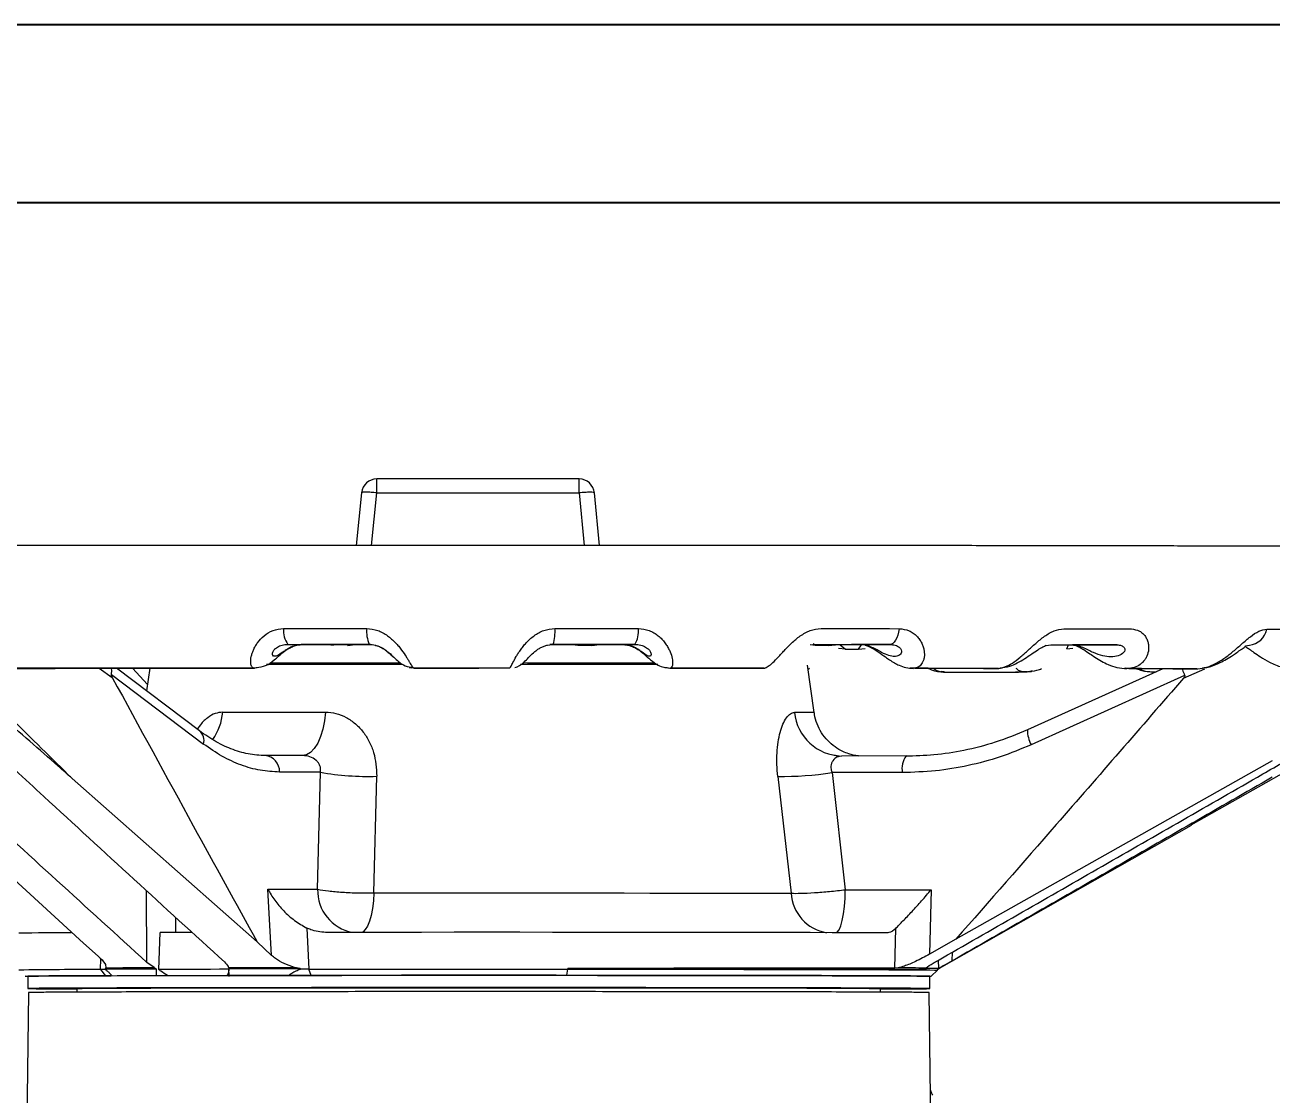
# Model space of a CAD drawing. Header units: millimetres. Extents: x 2180 to 4616, y 795 to 2518.
# Drawn here: x 3679.2 to 3882.4, y 2343.6 to 2518 of the extents above; entities that cross this region are included whole.
import ezdxf

# ---------------------------------------------------------------- set-up
doc = ezdxf.new("R2010")
doc.units = ezdxf.units.MM
doc.layers.add('AM_BOR', color=7, linetype='Continuous', lineweight=50)
doc.layers.add('粗实线', color=7, linetype='Continuous', lineweight=40)

# ---------------------------------------------------------------- blocks, each defined once
blk = doc.blocks.new('rA3')
at = {"layer": '粗实线'}
for p, q in [((753.384, 421.26), (333.384, 421.26)), ((748.384, 416.26), (358.384, 416.26))]:
    blk.add_line(p, q, dxfattribs=at)

msp = doc.modelspace()

# ---------------------------------------------------------------- linework, layer by layer
at = {"color": 7, "linetype": 'Continuous', "lineweight": 25}
for p, q in [((3736.526, 2441.728), (3736.526, 2443.984)), ((3769.501, 2443.983), (3736.526, 2443.984)), ((3769.501, 2441.728), (3769.501, 2443.983)), ((3734.039, 2441.742), (3733.147, 2433.165)), ((3735.635, 2433.166), (3736.526, 2441.728)), ((3736.526, 2441.728), (3769.501, 2441.728)), ((3769.501, 2441.728), (3770.323, 2433.166)), ((3772.811, 2433.165), (3771.989, 2441.722)), ((3722.031, 2417.038), (3735.277, 2417.042)), ((3722.031, 2417.038), (3724.41, 2417.015)), ((3729.475, 2416.861), (3728.236, 2417.012)), ((3731.748, 2416.861), (3732.988, 2417.013)), ((3764.328, 2416.926), (3765.104, 2417.022)), ((3765.28, 2417.043), (3764.741, 2417.019)), ((3765.104, 2417.022), (3765.28, 2417.043)), ((3765.28, 2417.043), (3778.587, 2417.04)), ((3769.29, 2416.863), (3768.045, 2417.014)), ((3771.574, 2416.862), (3772.818, 2417.013)), ((3778.587, 2417.04), (3776.59, 2417.016)), ((3808.005, 2416.843), (3807.657, 2417.141)), ((3807.703, 2417.024), (3820.164, 2417.014)), ((3820.164, 2417.014), (3815.377, 2416.992)), ((3771.574, 2416.862), (3769.29, 2416.863)), ((3808.005, 2416.843), (3807.148, 2416.954)), ((3810.145, 2416.841), (3808.005, 2416.843)), ((3810.145, 2416.841), (3811.306, 2416.991)), ((3812.911, 2416.244), (3811.784, 2416.388)), ((3812.031, 2416.991), (3812.911, 2416.244)), ((3812.911, 2416.244), (3815.028, 2416.246)), ((3815.028, 2416.246), (3815.501, 2416.976)), ((3815.028, 2416.246), (3816.15, 2416.392)), ((3845.62, 2416.872), (3846.408, 2416.983)), ((3846.408, 2416.983), (3857.174, 2416.965)), ((3849.013, 2416.29), (3849.252, 2416.947)), ((3849.013, 2416.29), (3849.969, 2416.437)), ((3857.174, 2416.965), (3849.925, 2416.947)), ((3878.126, 2416.814), (3878.758, 2416.921)), ((3691.264, 2413.142), (3693.401, 2411.658)), ((3707.618, 2402.943), (3694.103, 2413.144)), ((3699.131, 2410.521), (3696.712, 2413.146)), ((3699.5, 2413.148), (3698.982, 2409.461)), ((3716.36, 2413.192), (3717.04, 2413.246)), ((3716.396, 2413.178), (3717.04, 2413.246)), ((3716.469, 2413.2), (3716.396, 2413.179)), ((3741.799, 2413.253), (3742.169, 2413.223)), ((3742.517, 2413.183), (3741.799, 2413.253)), ((3742.11, 2413.311), (3742.254, 2413.268)), ((3783.704, 2413.247), (3784.443, 2413.183)), ((3783.962, 2413.225), (3784.352, 2413.161)), ((3784.408, 2413.171), (3784.362, 2413.19)), ((3799.599, 2413.161), (3799.806, 2413.182)), ((3807.812, 2405.916), (3806.722, 2413.673)), ((3806.815, 2413.011), (3807.028, 2413.148)), ((3823.491, 2413.219), (3824.213, 2413.149)), ((3824.118, 2413.138), (3823.491, 2413.219)), ((3824.119, 2413.138), (3823.95, 2413.174)), ((3824.454, 2413.138), (3824.119, 2413.138)), ((3837.792, 2413.121), (3837.943, 2413.137)), ((3864.658, 2413.071), (3842.566, 2403.1)), ((3858.463, 2413.169), (3859.109, 2413.095)), ((3867.998, 2411.51), (3871.472, 2413.056)), ((3693.263, 2412.128), (3708.274, 2400.798)), ((3829.126, 2412.531), (3828.533, 2412.606)), ((3828.533, 2412.606), (3828.887, 2412.606)), ((3828.923, 2412.569), (3828.533, 2412.606)), ((3840.648, 2412.544), (3842.536, 2412.547)), ((3842.311, 2412.54), (3842.645, 2412.601)), ((3842.536, 2412.547), (3843.236, 2412.624)), ((3843.236, 2412.624), (3842.662, 2412.557)), ((3843.364, 2412.734), (3842.942, 2412.628)), ((3868.2, 2411.98), (3843.176, 2400.684)), ((3863.144, 2412.58), (3863.571, 2412.581)), ((3724.417, 2398.925), (3718.303, 2398.944)), ((3725.021, 2398.906), (3725.015, 2398.873)), ((3725.043, 2399.041), (3725.027, 2398.943)), ((3811.898, 2398.8), (3810.961, 2398.971)), ((3812.287, 2398.851), (3811.906, 2398.752)), ((3822.794, 2398.856), (3812.282, 2398.851)), ((3882.446, 2398.087), (3830.92, 2369.013)), ((3869.267, 2387.634), (3887.567, 2398.009)), ((3717.038, 2368.563), (3686.856, 2395.183)), ((3727.315, 2396.211), (3720.67, 2396.232)), ((3726.878, 2377.137), (3727.315, 2396.211)), ((3736.044, 2376.541), (3736.523, 2395.555)), ((3801.879, 2395.5), (3804.036, 2376.483)), ((3822.176, 2396.146), (3810.747, 2396.14)), ((3810.747, 2396.14), (3812.888, 2377.064)), ((3660.105, 2394.608), (3688.684, 2368.35)), ((3828.258, 2364.263), (3869.289, 2387.596)), ((3699.028, 2365.232), (3698.997, 2376.893)), ((3718.745, 2377.163), (3726.878, 2377.137)), ((3719.366, 2366.375), (3718.745, 2377.163)), ((3812.888, 2377.064), (3826.878, 2377.071)), ((3826.878, 2377.071), (3826.602, 2366.559)), ((3703.773, 2370.082), (3703.764, 2372.533)), ((3725.104, 2370.824), (3725.467, 2364.113)), ((3820.942, 2364.266), (3821.103, 2370.743)), ((3688.684, 2368.35), (3691.127, 2366.24)), ((3700.964, 2364.08), (3701.202, 2370.08)), ((3719.366, 2366.375), (3717.038, 2368.563)), ((3830.92, 2369.013), (3826.602, 2366.559)), ((3830.294, 2365.471), (3830.34, 2366.9)), ((3691.466, 2364.056), (3691.523, 2365.798)), ((3692.245, 2364.163), (3692.243, 2364.083)), ((3692.357, 2364.361), (3692.245, 2364.163)), ((3700.204, 2364.38), (3699.028, 2365.232)), ((3700.204, 2364.38), (3700.567, 2364.183)), ((3700.567, 2364.183), (3700.53, 2363.08)), ((3712.348, 2364.401), (3712.404, 2364.203)), ((3712.448, 2363.1), (3712.404, 2364.203)), ((3724.05, 2364.216), (3723.119, 2364.413)), ((3724.055, 2364.13), (3724.05, 2364.216)), ((3767.666, 2364.121), (3767.666, 2364.225)), ((3821.5, 2364.331), (3820.942, 2364.266)), ((3825.981, 2364.303), (3825.894, 2364.244)), ((3827.899, 2364.067), (3828.258, 2364.263)), ((3828.047, 2365.586), (3828.051, 2364.213)), ((3828.163, 2364.272), (3828.051, 2364.213)), ((3679.648, 2362.965), (3679.648, 2360.965)), ((3691.466, 2364.056), (3692.288, 2363.054)), ((3692.288, 2363.054), (3693.143, 2363.058)), ((3693.306, 2363.062), (3693.344, 2363.063)), ((3712.464, 2362.948), (3712.458, 2363.087)), ((3725.467, 2364.113), (3724.055, 2364.13)), ((3725.837, 2363.111), (3725.467, 2364.113)), ((3767.47, 2363.119), (3767.666, 2364.121)), ((3826.648, 2360.964), (3826.648, 2362.964)), ((3826.898, 2362.963), (3827.898, 2363.963)), ((3827.899, 2363.964), (3827.899, 2364.067)), ((3679.748, 2360.306), (3679.226, 2320.47)), ((3687.648, 2360.977), (3687.648, 2360.376)), ((3818.648, 2360.375), (3818.648, 2360.976)), ((3826.919, 2331.94), (3826.548, 2360.305))]:
    msp.add_line(p, q, dxfattribs=at)
at = {"color": 7, "linetype": 'Continuous', "lineweight": 25, "flags": 128}
for points in [[(3721.33, 2419.622), (3723.013, 2419.623), (3724.7, 2419.624), (3726.389, 2419.624), (3728.082, 2419.625), (3729.776, 2419.625), (3731.473, 2419.626), (3733.173, 2419.626), (3734.874, 2419.627)], [(3765.554, 2419.628), (3767.261, 2419.627), (3768.966, 2419.627), (3770.67, 2419.627), (3772.372, 2419.626), (3774.073, 2419.626), (3775.771, 2419.625), (3777.467, 2419.625), (3779.16, 2419.624)], [(3808.932, 2419.608), (3810.546, 2419.607), (3812.154, 2419.606), (3813.757, 2419.604), (3815.353, 2419.603), (3816.943, 2419.602), (3818.526, 2419.6), (3820.103, 2419.599), (3821.673, 2419.597)], [(3821.673, 2419.597), (3821.57, 2419.051), (3821.434, 2418.55), (3821.27, 2418.104), (3821.08, 2417.725), (3820.87, 2417.42), (3820.644, 2417.197), (3820.406, 2417.06), (3820.164, 2417.014)], [(3848.509, 2419.565), (3849.92, 2419.563), (3851.322, 2419.561), (3852.713, 2419.559), (3854.095, 2419.557), (3855.466, 2419.555), (3856.827, 2419.553), (3858.177, 2419.55), (3859.517, 2419.548)], [(3881.587, 2419.502), (3882.7, 2419.5), (3883.799, 2419.497), (3884.885, 2419.494), (3885.958, 2419.491), (3887.017, 2419.488), (3888.062, 2419.485), (3889.094, 2419.482), (3890.112, 2419.479)], [(3732.988, 2417.013), (3732.393, 2417.013), (3731.798, 2417.013), (3731.204, 2417.013), (3730.61, 2417.012), (3730.016, 2417.012), (3729.422, 2417.012), (3728.829, 2417.012), (3728.236, 2417.012)], [(3772.818, 2417.013), (3772.222, 2417.013), (3771.626, 2417.013), (3771.03, 2417.013), (3770.433, 2417.014), (3769.837, 2417.014), (3769.24, 2417.014), (3768.642, 2417.014), (3768.045, 2417.014)], [(3740.699, 2413.785), (3739.88, 2413.785), (3735.693, 2413.782), (3731.623, 2413.779), (3727.696, 2413.774), (3723.938, 2413.77), (3720.375, 2413.764), (3718.546, 2413.761)], [(3782.308, 2413.769), (3781.866, 2413.77), (3778.084, 2413.775), (3774.136, 2413.779), (3770.048, 2413.782), (3765.848, 2413.785), (3761.564, 2413.787), (3759.965, 2413.787)], [(3711.413, 2405.992), (3713.2, 2405.996), (3715.084, 2406), (3717.06, 2406.004), (3719.123, 2406.008), (3721.268, 2406.011), (3723.491, 2406.014), (3725.785, 2406.017), (3728.146, 2406.02)], [(3728.146, 2406.02), (3727.993, 2404.584), (3727.725, 2403.23), (3727.351, 2402.003), (3726.883, 2400.941), (3726.336, 2400.078), (3725.728, 2399.443), (3725.077, 2399.054), (3724.405, 2398.925)], [(3842.674, 2403.144), (3842.58, 2403.118), (3842.566, 2403.1)], [(3736.044, 2376.541), (3735.956, 2375.236), (3735.801, 2374.008), (3735.585, 2372.893), (3735.315, 2371.929), (3734.999, 2371.146), (3734.648, 2370.569), (3734.272, 2370.217), (3734.046, 2370.119)], [(3736.044, 2376.541), (3740.531, 2376.543), (3745.096, 2376.545), (3749.711, 2376.546), (3754.348, 2376.546), (3758.977, 2376.545), (3763.569, 2376.544), (3768.097, 2376.542), (3772.533, 2376.539), (3776.847, 2376.535), (3781.014, 2376.531), (3785.008, 2376.526), (3788.804, 2376.52), (3792.378, 2376.514), (3795.708, 2376.507), (3798.774, 2376.499), (3801.556, 2376.491), (3804.036, 2376.483)], [(3811.432, 2370.065), (3811.585, 2370.164), (3811.876, 2370.557), (3812.146, 2371.197), (3812.385, 2372.062), (3812.586, 2373.121), (3812.739, 2374.338), (3812.842, 2375.668), (3812.888, 2377.064)], [(3706.346, 2370.09), (3705.11, 2370.088), (3703.78, 2370.085), (3702.477, 2370.083), (3701.202, 2370.08)], [(3819.648, 2370.038), (3817.002, 2370.048), (3814.029, 2370.057), (3810.746, 2370.067), (3807.168, 2370.075), (3803.315, 2370.083), (3799.205, 2370.09), (3794.86, 2370.097), (3790.302, 2370.103), (3785.555, 2370.109), (3780.641, 2370.113), (3775.588, 2370.117), (3770.42, 2370.12), (3765.163, 2370.122), (3759.846, 2370.124), (3754.494, 2370.124), (3749.135, 2370.124), (3743.797, 2370.123), (3738.506, 2370.121), (3733.29, 2370.119), (3728.176, 2370.115)], [(3692.245, 2364.163), (3693.196, 2364.166), (3694.173, 2364.168), (3695.177, 2364.171), (3696.205, 2364.173), (3697.259, 2364.176), (3698.338, 2364.178), (3699.44, 2364.181), (3700.567, 2364.183)], [(3692.357, 2364.361), (3693.259, 2364.364), (3694.185, 2364.366), (3695.134, 2364.369), (3696.105, 2364.371), (3697.098, 2364.374), (3698.112, 2364.376), (3699.148, 2364.378), (3700.204, 2364.38)], [(3712.348, 2364.401), (3713.642, 2364.402), (3714.953, 2364.404), (3716.278, 2364.406), (3717.619, 2364.407), (3718.974, 2364.409), (3720.343, 2364.41), (3721.725, 2364.412), (3723.119, 2364.413)], [(3712.404, 2364.203), (3713.799, 2364.205), (3715.213, 2364.207), (3716.645, 2364.208), (3718.094, 2364.21), (3719.56, 2364.212), (3721.042, 2364.213), (3722.539, 2364.215), (3724.05, 2364.216)], [(3767.666, 2364.225), (3772.772, 2364.222), (3777.779, 2364.219), (3782.665, 2364.215), (3787.405, 2364.21), (3791.975, 2364.204), (3796.355, 2364.198), (3800.521, 2364.191), (3804.454, 2364.184), (3808.136, 2364.176), (3811.546, 2364.167), (3814.67, 2364.158), (3817.492, 2364.149), (3819.998, 2364.139), (3822.175, 2364.129), (3824.014, 2364.118), (3825.505, 2364.107), (3826.138, 2364.102)], [(3679.648, 2362.946), (3679.615, 2362.947), (3679.209, 2362.958), (3679.184, 2362.969), (3679.539, 2362.981), (3680.274, 2362.992), (3681.383, 2363.003), (3682.861, 2363.014), (3684.701, 2363.025), (3686.894, 2363.035), (3689.427, 2363.045), (3692.288, 2363.054)], [(3693.344, 2363.063), (3694.178, 2363.065), (3695.031, 2363.067), (3695.903, 2363.069), (3696.793, 2363.071), (3697.701, 2363.074), (3698.626, 2363.076), (3699.569, 2363.078), (3700.53, 2363.08)], [(3712.412, 2364.099), (3710.887, 2364.097), (3709.387, 2364.095), (3707.913, 2364.092), (3706.466, 2364.09), (3705.047, 2364.087), (3703.656, 2364.085), (3702.295, 2364.082), (3700.964, 2364.08)], [(3702.416, 2363.08), (3703.552, 2363.082), (3704.71, 2363.084), (3705.889, 2363.086), (3707.088, 2363.088), (3708.308, 2363.09), (3709.547, 2363.092), (3710.805, 2363.094), (3712.081, 2363.096)], [(3826.648, 2362.964), (3826.637, 2362.966), (3826.375, 2362.977), (3825.763, 2362.988), (3824.805, 2362.999), (3823.506, 2363.009), (3821.872, 2363.02), (3819.91, 2363.03), (3817.63, 2363.039), (3815.043, 2363.049), (3812.16, 2363.058), (3808.997, 2363.066), (3805.567, 2363.074), (3801.888, 2363.082), (3797.976, 2363.088), (3793.851, 2363.095), (3789.531, 2363.101), (3785.039, 2363.106), (3780.394, 2363.11), (3775.619, 2363.114), (3770.738, 2363.117), (3765.772, 2363.119), (3760.747, 2363.12), (3755.685, 2363.121), (3750.611, 2363.121), (3745.549, 2363.12), (3740.524, 2363.119), (3735.558, 2363.117), (3730.677, 2363.114), (3725.902, 2363.11), (3721.258, 2363.106), (3716.765, 2363.101), (3712.446, 2363.095), (3712.194, 2363.095)], [(3712.448, 2363.1), (3713.614, 2363.101), (3714.793, 2363.103), (3715.985, 2363.104), (3717.19, 2363.106), (3718.406, 2363.107), (3719.634, 2363.108), (3720.873, 2363.11), (3722.122, 2363.111)], [(3725.467, 2364.113), (3730.525, 2364.117), (3735.699, 2364.12), (3740.962, 2364.122), (3746.287, 2364.124), (3751.648, 2364.124), (3757.016, 2364.124), (3762.365, 2364.123), (3767.666, 2364.121)], [(3725.837, 2363.111), (3730.827, 2363.115), (3735.931, 2363.118), (3741.123, 2363.12), (3746.378, 2363.122), (3751.667, 2363.122), (3756.963, 2363.122), (3762.24, 2363.121), (3767.47, 2363.119)], [(3767.47, 2363.119), (3772.508, 2363.117), (3777.448, 2363.113), (3782.269, 2363.109), (3786.945, 2363.104), (3791.455, 2363.099), (3795.776, 2363.093), (3799.887, 2363.086), (3803.767, 2363.079), (3807.399, 2363.071), (3810.765, 2363.062), (3813.847, 2363.054), (3816.631, 2363.044), (3819.103, 2363.034), (3821.252, 2363.024), (3823.066, 2363.014), (3824.537, 2363.003), (3825.658, 2362.993), (3826.423, 2362.982), (3826.829, 2362.971), (3826.873, 2362.959), (3826.648, 2362.951)], [(3767.666, 2364.121), (3772.772, 2364.119), (3777.779, 2364.115), (3782.665, 2364.111), (3787.405, 2364.106), (3791.975, 2364.101), (3796.355, 2364.095), (3800.521, 2364.088), (3804.454, 2364.08), (3808.136, 2364.072), (3811.546, 2364.064), (3814.67, 2364.055), (3817.492, 2364.045), (3819.998, 2364.035), (3822.175, 2364.025), (3824.014, 2364.015), (3825.505, 2364.004), (3826.641, 2363.993), (3827.417, 2363.982), (3827.828, 2363.971), (3827.898, 2363.963)], [(3818.648, 2360.893), (3818.809, 2360.893), (3820.931, 2360.903), (3822.73, 2360.913), (3824.198, 2360.924), (3825.327, 2360.934), (3826.112, 2360.945), (3826.55, 2360.956), (3826.637, 2360.966), (3826.375, 2360.977), (3825.763, 2360.988), (3824.805, 2360.999), (3823.506, 2361.009), (3821.872, 2361.02), (3819.91, 2361.03), (3817.63, 2361.039), (3815.043, 2361.049), (3812.16, 2361.058), (3808.997, 2361.066), (3805.567, 2361.074), (3801.888, 2361.082), (3797.976, 2361.088), (3793.851, 2361.095), (3789.531, 2361.101), (3785.039, 2361.106), (3780.394, 2361.11), (3775.619, 2361.114), (3770.738, 2361.117), (3765.772, 2361.119), (3760.747, 2361.12), (3755.685, 2361.121), (3750.611, 2361.121), (3745.549, 2361.121), (3740.524, 2361.119), (3735.558, 2361.117), (3730.677, 2361.114), (3725.902, 2361.11), (3721.258, 2361.106), (3716.765, 2361.101), (3712.446, 2361.095), (3708.32, 2361.089), (3704.409, 2361.082), (3700.729, 2361.075), (3697.299, 2361.067), (3694.136, 2361.058), (3691.254, 2361.049), (3688.666, 2361.04), (3686.386, 2361.03), (3684.424, 2361.02), (3682.79, 2361.01), (3681.491, 2361), (3680.533, 2360.989), (3679.922, 2360.978), (3679.659, 2360.967), (3679.747, 2360.956), (3680.184, 2360.946), (3680.969, 2360.935), (3682.098, 2360.924), (3683.566, 2360.914), (3685.365, 2360.904), (3687.487, 2360.894), (3687.648, 2360.893)], [(3687.648, 2360.952), (3687.442, 2360.959), (3687.442, 2360.97), (3687.793, 2360.98), (3688.492, 2360.99), (3689.536, 2361), (3690.92, 2361.01), (3692.635, 2361.019), (3694.674, 2361.029), (3697.024, 2361.038), (3699.674, 2361.046), (3702.61, 2361.054), (3705.814, 2361.062), (3709.272, 2361.069), (3712.963, 2361.076), (3716.869, 2361.082), (3720.969, 2361.087), (3725.24, 2361.092), (3729.66, 2361.096), (3734.206, 2361.099), (3738.852, 2361.101), (3743.575, 2361.103), (3748.349, 2361.104), (3753.148, 2361.105), (3757.948, 2361.104), (3762.721, 2361.103), (3767.444, 2361.101), (3772.091, 2361.099), (3776.636, 2361.095), (3781.056, 2361.091), (3785.327, 2361.087), (3789.427, 2361.081), (3793.333, 2361.075), (3797.024, 2361.069), (3800.482, 2361.061), (3803.687, 2361.054), (3806.622, 2361.046), (3809.272, 2361.037), (3811.622, 2361.028), (3813.661, 2361.019), (3815.377, 2361.009), (3816.76, 2360.999), (3817.804, 2360.989), (3818.504, 2360.979), (3818.854, 2360.969), (3818.854, 2360.959), (3818.648, 2360.952)]]:
    msp.add_lwpolyline(points, dxfattribs=at)
at = {"color": 7, "linetype": 'Continuous', "lineweight": 25}
for centre, radius, start, end in [((3736.526, 2441.484), 2.5, 89.99963, 174.0622), ((3769.501, 2441.483), 2.5, 5.48335, 89.99975), ((3724.856, 2419.192), 3.552, 173.03617, 217.31461), ((3740.315, 2419.151), 5.461, 174.99942, 202.70803), ((3757.813, 2419.14), 7.756, 344.31989, 3.60709), ((3775.09, 2419.171), 4.095, 328.64341, 6.35188), ((3878.444, 2420.106), 3.2, 275.6221, 349.13259), ((3702.056, 2406.863), 9.398, 325.32743, 354.67802), ((3805.142, 2319.575), 86.382, 88.22863, 90.36633), ((3812.484, 2406.787), 7.939, 186.01237, 268.57478), ((3706.31, 2401.37), 2.046, 343.7516, 50.24879), ((3847.779, 2403.131), 5.213, 180.34227, 207.99964), ((3718.039, 2396.324), 2.633, 357.9869, 84.42865), ((3825.723, 2396.761), 3.6, 144.41671, 189.84152), ((3735.025, 2439.461), 43.932, 259.89257, 271.95432), ((3801.843, 2457.667), 62.168, 270.03279, 278.23411), ((3733.802, 2376.934), 6.927, 178.32202, 259.40651), ((3810.978, 2376.931), 6.956, 183.69146, 260.57483), ((3685.222, 2048.032), 322.01, 89.73693, 91.25872), ((3816.099, 1115.788), 1248.554, 89.54649, 89.75213), ((3828.191, 2364.062), 0.212, 71.75911, 97.754), ((3689.943, 1613.432), 750.625, 89.883813, 90.900378), ((3691.333, 1630.681), 732.377, 89.853938, 90.914175)]:
    msp.add_arc(centre, radius, start, end, dxfattribs=at)
for points in [[(3736.526, 2441.728), (3736.202, 2441.757), (3735.554, 2441.817), (3734.736, 2441.846), (3734.159, 2441.825), (3734.079, 2441.77), (3734.039, 2441.742)], [(3771.989, 2441.722), (3771.949, 2441.75), (3771.87, 2441.806), (3771.293, 2441.831), (3770.473, 2441.809), (3769.825, 2441.755), (3769.501, 2441.728)]]:
    msp.add_open_spline(points, degree=3, dxfattribs=at)
for points, knots in [([(3753.148, 2433.168), (3750.75, 2433.168), (3747.369, 2433.168), (3742.366, 2433.167), (3738.074, 2433.167), (3732.97, 2433.165), (3727.628, 2433.164), (3722.062, 2433.162), (3716.36, 2433.159), (3710.575, 2433.156), (3704.75, 2433.152), (3698.92, 2433.148), (3693.113, 2433.143), (3687.354, 2433.138), (3681.663, 2433.133), (3676.058, 2433.126), (3670.558, 2433.12), (3665.176, 2433.112), (3659.927, 2433.105), (3654.823, 2433.097), (3649.875, 2433.088), (3645.095, 2433.079), (3640.493, 2433.07), (3636.076, 2433.06), (3631.854, 2433.05), (3627.834, 2433.04), (3624.023, 2433.029), (3620.425, 2433.018), (3617.047, 2433.007), (3613.892, 2432.996), (3610.964, 2432.985), (3608.265, 2432.973), (3605.797, 2432.961), (3603.557, 2432.95), (3601.552, 2432.938), (3599.827, 2432.927), (3598.864, 2432.92), (3598.418, 2432.916)], [0, 0, 0, 0, 0.0344071, 0.0485109, 0.0718894, 0.0961605, 0.1221805, 0.149305, 0.1772714, 0.2058697, 0.2349502, 0.2644009, 0.2941371, 0.3240924, 0.3542143, 0.3844599, 0.4147936, 0.445185, 0.4756078, 0.5060385, 0.5364555, 0.5668389, 0.5971695, 0.6274283, 0.6575964, 0.6876542, 0.7175815, 0.7473561, 0.7769545, 0.8063502, 0.8355137, 0.8644114, 0.8930048, 0.921249, 0.9490912, 0.9764687, 1, 1, 1, 1]), ([(3914.622, 2412.887), (3914.677, 2412.893), (3914.818, 2412.908), (3915.2, 2412.965), (3915.768, 2413.078), (3916.489, 2413.27), (3917.402, 2413.597), (3918.527, 2414.145), (3919.785, 2414.992), (3921.013, 2416.155), (3922.064, 2417.57), (3922.857, 2419.165), (3923.357, 2420.879), (3923.545, 2422.656), (3923.416, 2424.438), (3922.974, 2426.169), (3922.232, 2427.794), (3921.215, 2429.263), (3919.955, 2430.526), (3918.59, 2431.479), (3917.331, 2432.086), (3916.334, 2432.427), (3915.577, 2432.614), (3914.995, 2432.717), (3914.551, 2432.774), (3914.183, 2432.807), (3913.769, 2432.832), (3913.379, 2432.845), (3912.79, 2432.859), (3912.005, 2432.873), (3911.072, 2432.885), (3909.886, 2432.897), (3908.502, 2432.91), (3906.839, 2432.923), (3904.905, 2432.936), (3902.702, 2432.948), (3900.236, 2432.961), (3897.51, 2432.974), (3894.53, 2432.986), (3891.301, 2432.999), (3887.829, 2433.011), (3884.121, 2433.022), (3880.182, 2433.034), (3876.021, 2433.045), (3871.644, 2433.056), (3867.06, 2433.066), (3862.276, 2433.076), (3857.303, 2433.085), (3852.148, 2433.094), (3846.821, 2433.103), (3841.333, 2433.111), (3835.694, 2433.119), (3829.915, 2433.126), (3824.008, 2433.132), (3817.984, 2433.138), (3811.859, 2433.144), (3805.647, 2433.149), (3799.367, 2433.153), (3793.042, 2433.157), (3786.709, 2433.16), (3780.433, 2433.163), (3774.382, 2433.165), (3768.937, 2433.166), (3764.161, 2433.167), (3759.031, 2433.168), (3755.396, 2433.168), (3753.148, 2433.168)], [0, 0, 0, 0, 0.0017465, 0.0044658, 0.0070078, 0.0098268, 0.0132699, 0.01777, 0.0233681, 0.0295284, 0.0358372, 0.0421771, 0.0485239, 0.0548725, 0.0612218, 0.0675716, 0.0739223, 0.080274, 0.0866264, 0.0929737, 0.0980915, 0.1017275, 0.1047111, 0.1075398, 0.110673, 0.1150505, 0.1222946, 0.1411051, 0.1636746, 0.1818588, 0.204115, 0.2240384, 0.2453355, 0.2673737, 0.2899055, 0.3127692, 0.3358643, 0.359126, 0.3825109, 0.405989, 0.4295389, 0.4531449, 0.4767954, 0.5004811, 0.5241948, 0.5479305, 0.5716831, 0.5954484, 0.619222, 0.6430003, 0.666779, 0.690554, 0.7143201, 0.7380713, 0.7617997, 0.7854945, 0.8091398, 0.8327115, 0.8561692, 0.8794397, 0.9023738, 0.9246109, 0.9449865, 0.9610624, 0.975932, 1, 1, 1, 1]), ([(3716.36, 2413.192), (3716.254, 2413.276), (3716.048, 2413.439), (3715.93, 2414.098), (3715.998, 2414.856), (3716.19, 2415.569), (3716.402, 2416.129), (3716.692, 2416.714), (3717.205, 2417.52), (3718.086, 2418.484), (3719.544, 2419.42), (3720.735, 2419.555), (3721.33, 2419.622)], [0, 0, 0, 0, 0.12824094, 0.2497124, 0.38013368, 0.44117675, 0.49972094, 0.5635671, 0.62460086, 0.74964368, 0.87499954, 1, 1, 1, 1]), ([(3734.874, 2419.627), (3735.484, 2419.56), (3736.706, 2419.426), (3738.044, 2418.644), (3738.96, 2417.912), (3739.566, 2417.322), (3740.106, 2416.71), (3740.714, 2415.929), (3741.209, 2415.188), (3741.608, 2414.542), (3741.944, 2413.981), (3742.274, 2413.433), (3742.422, 2413.276), (3742.498, 2413.195)], [0, 0, 0, 0, 0.1245194, 0.2495841, 0.3108218, 0.3749069, 0.4359753, 0.4998788, 0.6193777, 0.6832429, 0.7501183, 0.8717113, 1, 1, 1, 1]), ([(3758.209, 2413.193), (3758.263, 2413.272), (3758.368, 2413.426), (3758.701, 2414.077), (3759.107, 2414.832), (3759.542, 2415.546), (3759.917, 2416.108), (3760.355, 2416.695), (3761.047, 2417.506), (3762.104, 2418.478), (3763.708, 2419.424), (3764.939, 2419.56), (3765.554, 2419.628)], [0, 0, 0, 0, 0.12815128, 0.24968425, 0.38014414, 0.44118834, 0.49971966, 0.56356941, 0.62458975, 0.74964254, 0.87500653, 1, 1, 1, 1]), ([(3779.16, 2419.624), (3779.764, 2419.559), (3780.666, 2419.461), (3781.711, 2418.934), (3782.404, 2418.452), (3783.007, 2417.889), (3783.503, 2417.295), (3783.911, 2416.679), (3784.322, 2415.893), (3784.582, 2415.151), (3784.714, 2414.506), (3784.764, 2413.947), (3784.707, 2413.406), (3784.533, 2413.259), (3784.443, 2413.183)], [0, 0, 0, 0, 0.1244726, 0.1859089, 0.2498878, 0.3111053, 0.3751889, 0.4362181, 0.5000981, 0.6195311, 0.6833816, 0.7502528, 0.8718565, 1, 1, 1, 1]), ([(3799.668, 2413.173), (3799.88, 2413.247), (3800.293, 2413.391), (3801.063, 2414.033), (3801.788, 2414.786), (3802.441, 2415.501), (3802.958, 2416.063), (3803.517, 2416.653), (3804.344, 2417.469), (3805.509, 2418.447), (3807.153, 2419.403), (3808.339, 2419.54), (3808.932, 2419.608)], [0, 0, 0, 0, 0.1280635, 0.2496605, 0.3801541, 0.4411983, 0.4997165, 0.5635714, 0.6245804, 0.7496419, 0.8750131, 1, 1, 1, 1]), ([(3821.673, 2419.597), (3822.229, 2419.531), (3823.058, 2419.432), (3823.965, 2418.899), (3824.541, 2418.412), (3825.011, 2417.844), (3825.361, 2417.245), (3825.606, 2416.625), (3825.788, 2415.836), (3825.79, 2415.092), (3825.641, 2414.448), (3825.396, 2413.892), (3824.951, 2413.358), (3824.463, 2413.22), (3824.213, 2413.149)], [0, 0, 0, 0, 0.1244778, 0.1858957, 0.249876, 0.3110978, 0.3752041, 0.4362225, 0.5001072, 0.6195243, 0.6833849, 0.7502763, 0.8719414, 1, 1, 1, 1]), ([(3837.918, 2413.131), (3838.276, 2413.2), (3838.975, 2413.335), (3840.137, 2413.97), (3841.138, 2414.72), (3841.97, 2415.435), (3842.596, 2415.999), (3843.242, 2416.59), (3844.151, 2417.41), (3845.349, 2418.395), (3846.92, 2419.359), (3847.98, 2419.497), (3848.509, 2419.565)], [0, 0, 0, 0, 0.12798414, 0.24964221, 0.38016298, 0.44120626, 0.49971221, 0.56357312, 0.62457328, 0.74964181, 0.87501882, 1, 1, 1, 1]), ([(3859.517, 2419.548), (3859.985, 2419.481), (3860.683, 2419.38), (3861.388, 2418.842), (3861.806, 2418.351), (3862.109, 2417.779), (3862.286, 2417.176), (3862.349, 2416.554), (3862.287, 2415.762), (3862.028, 2415.017), (3861.607, 2414.374), (3861.08, 2413.82), (3860.274, 2413.292), (3859.504, 2413.162), (3859.109, 2413.095)], [0, 0, 0, 0, 0.124482, 0.1858845, 0.2498661, 0.3110911, 0.3752157, 0.4362261, 0.5001158, 0.6195186, 0.6833865, 0.7502937, 0.8720137, 1, 1, 1, 1]), ([(3870.369, 2413.071), (3870.851, 2413.136), (3871.791, 2413.264), (3873.271, 2413.891), (3874.486, 2414.639), (3875.443, 2415.354), (3876.139, 2415.919), (3876.829, 2416.511), (3877.761, 2417.334), (3878.91, 2418.324), (3880.301, 2419.295), (3881.159, 2419.433), (3881.587, 2419.502)], [0, 0, 0, 0, 0.1279194, 0.2496295, 0.3801702, 0.4412122, 0.4997079, 0.5635745, 0.6245684, 0.7496421, 0.8750234, 1, 1, 1, 1]), ([(3716.88, 2413.246), (3717.409, 2413.327), (3718.549, 2413.502), (3719.646, 2414.369), (3720.559, 2415.166), (3721.337, 2415.839), (3722.187, 2416.397), (3722.908, 2416.744), (3723.678, 2416.976), (3724.184, 2417.002), (3724.445, 2417.015)], [0, 0, 0, 0, 0.1857217, 0.4006953, 0.525066, 0.6801172, 0.7583564, 0.8357456, 0.9152422, 1, 1, 1, 1]), ([(3724.41, 2417.015), (3724.084, 2416.991), (3723.432, 2416.944), (3722.502, 2416.59), (3721.729, 2416.149), (3720.961, 2415.615), (3720.341, 2415.192), (3719.836, 2415.041), (3719.51, 2415.203), (3719.457, 2415.631), (3719.762, 2416.165), (3720.276, 2416.608), (3721.067, 2416.967), (3721.71, 2417.014), (3722.031, 2417.038)], [0, 0, 0, 0, 0.0625989, 0.1249043, 0.1872263, 0.2496807, 0.3746119, 0.4998044, 0.6249986, 0.7497987, 0.8151711, 0.8749227, 0.9374287, 1, 1, 1, 1]), ([(3728.236, 2417.012), (3727.546, 2417.012), (3726.165, 2417.012), (3724.995, 2417.014), (3724.41, 2417.015)], [0, 0, 0, 0, 0.500015, 1, 1, 1, 1]), ([(3735.484, 2417.017), (3735.257, 2417.016), (3734.574, 2417.015), (3733.624, 2417.014), (3732.988, 2417.013)], [0, 0, 0, 0, 0.33151063, 1, 1, 1, 1]), ([(3735.277, 2417.042), (3735.605, 2417.019), (3736.262, 2416.971), (3737.164, 2416.612), (3737.869, 2416.169), (3738.501, 2415.64), (3738.913, 2415.215), (3739.049, 2415.152), (3739.111, 2415.123)], [0, 0, 0, 0, 0.1298177, 0.2599092, 0.3835834, 0.5188926, 0.7778114, 1, 1, 1, 1]), ([(3768.045, 2417.014), (3767.409, 2417.015), (3766.138, 2417.016), (3765.206, 2417.018), (3764.741, 2417.019)], [0, 0, 0, 0, 0.5000497, 1, 1, 1, 1]), ([(3776.59, 2417.016), (3776.018, 2417.016), (3774.875, 2417.014), (3773.504, 2417.013), (3772.818, 2417.013)], [0, 0, 0, 0, 0.4999263, 1, 1, 1, 1]), ([(3776.545, 2417.016), (3776.832, 2417.001), (3777.381, 2416.973), (3778.199, 2416.709), (3778.922, 2416.339), (3779.682, 2415.81), (3780.281, 2415.279), (3781.017, 2414.592), (3781.959, 2413.859), (3783.004, 2413.338), (3783.586, 2413.274), (3783.824, 2413.247)], [0, 0, 0, 0, 0.093408, 0.1791879, 0.26097, 0.3408111, 0.4814037, 0.5675837, 0.7643431, 0.9034002, 1, 1, 1, 1]), ([(3778.587, 2417.04), (3778.91, 2417.016), (3779.558, 2416.969), (3780.366, 2416.609), (3780.905, 2416.166), (3781.25, 2415.634), (3781.253, 2415.205), (3780.995, 2415.043), (3780.556, 2415.194), (3779.988, 2415.616), (3779.253, 2416.15), (3778.496, 2416.592), (3777.571, 2416.946), (3776.917, 2416.993), (3776.59, 2417.016)], [0, 0, 0, 0, 0.0625764, 0.1252848, 0.1848998, 0.2501233, 0.3749307, 0.5001323, 0.6253324, 0.7502715, 0.8127295, 0.8750555, 0.937394, 1, 1, 1, 1]), ([(3820.164, 2417.014), (3820.46, 2416.99), (3821.054, 2416.942), (3821.713, 2416.582), (3822.049, 2416.139), (3822.081, 2415.606), (3821.665, 2415.178), (3820.912, 2415.015), (3819.993, 2415.167), (3819.054, 2415.59), (3818.097, 2416.124), (3817.243, 2416.566), (3816.305, 2416.921), (3815.687, 2416.968), (3815.377, 2416.992)], [0, 0, 0, 0, 0.0625764, 0.1252848, 0.1848997, 0.2501233, 0.3749307, 0.5001323, 0.6253324, 0.7502715, 0.8127295, 0.8750555, 0.937394, 1, 1, 1, 1]), ([(3736.179, 2416.94), (3736.454, 2416.858), (3737.018, 2416.69), (3737.831, 2416.216), (3738.594, 2415.614), (3739.609, 2414.669), (3740.658, 2413.608), (3741.678, 2413.399), (3742.11, 2413.311)], [0, 0, 0, 0, 0.099024, 0.2022508, 0.3197532, 0.4562471, 0.7696172, 1, 1, 1, 1]), ([(3759.012, 2413.286), (3759.149, 2413.322), (3759.882, 2413.515), (3760.524, 2414.138), (3761.414, 2415.064), (3762.103, 2415.743), (3762.758, 2416.234), (3763.268, 2416.537), (3763.804, 2416.781), (3764.167, 2416.883), (3764.35, 2416.934)], [0, 0, 0, 0, 0.0714083, 0.3809344, 0.5556887, 0.7203323, 0.7949508, 0.8649836, 0.932048, 1, 1, 1, 1]), ([(3815.377, 2416.992), (3814.72, 2416.992), (3813.406, 2416.991), (3812.006, 2416.991), (3811.306, 2416.991)], [0, 0, 0, 0, 0.4999268, 1, 1, 1, 1]), ([(3816.096, 2416.9), (3816.328, 2416.833), (3816.792, 2416.698), (3817.55, 2416.298), (3818.458, 2415.709), (3819.293, 2415.086), (3820.364, 2414.324), (3821.475, 2413.679), (3822.799, 2413.215), (3823.573, 2413.161), (3823.99, 2413.132)], [0, 0, 0, 0, 0.0868567, 0.1736311, 0.259945, 0.4143185, 0.5098834, 0.7141667, 0.8464297, 1, 1, 1, 1]), ([(3838.093, 2413.204), (3838.638, 2413.268), (3839.989, 2413.426), (3841.7, 2414.421), (3843.217, 2415.452), (3844.104, 2416.054), (3844.704, 2416.418), (3845.204, 2416.694), (3845.468, 2416.811), (3845.644, 2416.889)], [0, 0, 0, 0, 0.2069628, 0.5134188, 0.657871, 0.7839565, 0.8407461, 0.8942908, 1, 1, 1, 1]), ([(3857.174, 2416.965), (3857.423, 2416.941), (3857.923, 2416.893), (3858.388, 2416.533), (3858.497, 2416.089), (3858.216, 2415.557), (3857.409, 2415.129), (3856.212, 2414.967), (3854.874, 2415.119), (3853.63, 2415.543), (3852.514, 2416.078), (3851.622, 2416.52), (3850.734, 2416.876), (3850.195, 2416.923), (3849.925, 2416.947)], [0, 0, 0, 0, 0.0625764, 0.1252848, 0.1848997, 0.2501233, 0.3749307, 0.5001323, 0.6253324, 0.7502715, 0.8127295, 0.8750555, 0.937394, 1, 1, 1, 1]), ([(3849.93, 2416.947), (3850.03, 2416.939), (3850.219, 2416.924), (3850.645, 2416.781), (3851.164, 2416.527), (3851.871, 2416.104), (3852.688, 2415.549), (3854.001, 2414.657), (3855.463, 2413.817), (3857.234, 2413.195), (3858.254, 2413.121), (3858.797, 2413.082)], [0, 0, 0, 0, 0.0777427, 0.1484194, 0.2140198, 0.2762986, 0.3839969, 0.4687636, 0.693002, 0.8364791, 1, 1, 1, 1]), ([(3871.094, 2413.206), (3871.408, 2413.236), (3872.275, 2413.318), (3873.887, 2413.97), (3875.361, 2414.814), (3876.537, 2415.608), (3877.153, 2416.029), (3877.624, 2416.348), (3877.926, 2416.558), (3878.112, 2416.711), (3878.121, 2416.786), (3878.126, 2416.826)], [0, 0, 0, 0, 0.1081936, 0.2986092, 0.5541821, 0.6356454, 0.7353857, 0.7943785, 0.8571682, 0.9253812, 1, 1, 1, 1]), ([(3878.074, 2416.701), (3878.124, 2416.671), (3878.287, 2416.573), (3878.788, 2416.235), (3879.553, 2415.684), (3880.644, 2414.923), (3882.145, 2414.04), (3884.122, 2413.212), (3885.598, 2413.084), (3886.399, 2413.015)], [0, 0, 0, 0, 0.0359342, 0.1176904, 0.2156757, 0.3473896, 0.5215507, 0.740469, 1, 1, 1, 1]), ([(3668.023, 2413.159), (3670.89, 2413.162), (3676.637, 2413.168), (3685.057, 2413.175), (3693.082, 2413.181), (3700.686, 2413.185), (3708.441, 2413.189), (3713.721, 2413.191), (3716.36, 2413.192)], [0, 0, 0, 0, 0.1905194, 0.3817787, 0.5355474, 0.689316, 0.844658, 1, 1, 1, 1]), ([(3716.396, 2413.179), (3713.16, 2413.177), (3706.676, 2413.175), (3697.794, 2413.17), (3689.695, 2413.165), (3682.355, 2413.159), (3675.153, 2413.153), (3670.505, 2413.148), (3668.181, 2413.146)], [0, 0, 0, 0, 0.191069, 0.3828813, 0.5363817, 0.689882, 0.844941, 1, 1, 1, 1]), ([(3668.801, 2413.117), (3669.735, 2413.118), (3672.547, 2413.122), (3677.392, 2413.128), (3683.311, 2413.134), (3689.351, 2413.14), (3695.49, 2413.145), (3701.711, 2413.15), (3708.002, 2413.154), (3712.953, 2413.157), (3715.822, 2413.159), (3716.557, 2413.159)], [0, 0, 0, 0, 0.0636959, 0.1918521, 0.3199247, 0.4478685, 0.5756211, 0.7030914, 0.8301371, 0.9565192, 1, 1, 1, 1]), ([(3693.263, 2412.128), (3693.313, 2412.456), (3693.367, 2412.816), (3693.286, 2413.117), (3693.279, 2413.143)], [0, 0, 0, 0, 0.911396, 1, 1, 1, 1]), ([(3719.072, 2414.034), (3719.694, 2414.035), (3722.015, 2414.039), (3726.618, 2414.046), (3732.778, 2414.052), (3737.438, 2414.056), (3740.043, 2414.057), (3740.398, 2414.057)], [0, 0, 0, 0, 0.1039033, 0.3876622, 0.671421, 0.9551799, 1, 1, 1, 1]), ([(3742.498, 2413.195), (3745.112, 2413.195), (3750.346, 2413.195), (3755.586, 2413.194), (3758.209, 2413.193)], [0, 0, 0, 0, 0.4994046, 1, 1, 1, 1]), ([(3758.197, 2413.181), (3755.585, 2413.181), (3750.356, 2413.182), (3745.132, 2413.182), (3742.517, 2413.183)], [0, 0, 0, 0, 0.499406, 1, 1, 1, 1]), ([(3742.543, 2413.167), (3742.721, 2413.167), (3744.321, 2413.168), (3747.857, 2413.168), (3751.215, 2413.168), (3753.148, 2413.168)], [0, 0, 0, 0, 0.0506143, 0.4536054, 1, 1, 1, 1]), ([(3760.321, 2414.059), (3762.398, 2414.058), (3766.736, 2414.057), (3773.051, 2414.052), (3778.191, 2414.047), (3780.942, 2414.043), (3781.813, 2414.041)], [0, 0, 0, 0, 0.27176479, 0.56750305, 0.86324131, 1, 1, 1, 1]), ([(3784.31, 2413.161), (3786.163, 2413.16), (3789.967, 2413.159), (3795.028, 2413.156), (3798.209, 2413.154), (3799.483, 2413.153)], [0, 0, 0, 0, 0.3629631, 0.7448966, 1, 1, 1, 1]), ([(3799.599, 2413.161), (3797.093, 2413.163), (3792.076, 2413.167), (3786.966, 2413.17), (3784.408, 2413.171)], [0, 0, 0, 0, 0.4994071, 1, 1, 1, 1]), ([(3784.443, 2413.183), (3787.001, 2413.181), (3792.122, 2413.178), (3797.15, 2413.175), (3799.668, 2413.173)], [0, 0, 0, 0, 0.4994057, 1, 1, 1, 1]), ([(3824.213, 2413.149), (3826.541, 2413.146), (3831.202, 2413.14), (3835.678, 2413.134), (3837.918, 2413.131)], [0, 0, 0, 0, 0.4994067, 1, 1, 1, 1]), ([(3837.792, 2413.121), (3835.563, 2413.124), (3831.32, 2413.13), (3826.901, 2413.135), (3824.804, 2413.138)], [0, 0, 0, 0, 0.5254004, 1, 1, 1, 1]), ([(3826.469, 2413.13), (3826.628, 2413.045), (3827.415, 2412.626), (3828.277, 2412.569), (3828.965, 2412.523)], [0, 0, 0, 0, 0.2028461, 1, 1, 1, 1]), ([(3827.256, 2413.129), (3827.444, 2413), (3828.058, 2412.578), (3828.566, 2412.574), (3828.919, 2412.57)], [0, 0, 0, 0, 0.3060772, 1, 1, 1, 1]), ([(3842.536, 2412.547), (3842.018, 2412.547), (3841.331, 2412.547), (3840.875, 2413), (3840.763, 2413.112)], [0, 0, 0, 0, 0.7544677, 1, 1, 1, 1]), ([(3842.861, 2412.641), (3843.425, 2412.685), (3844.106, 2412.737), (3844.765, 2413.052), (3844.879, 2413.106)], [0, 0, 0, 0, 0.82759888, 1, 1, 1, 1]), ([(3858.959, 2413.086), (3858.8, 2413.097), (3858.612, 2413.11), (3858.484, 2413.161), (3858.463, 2413.169)], [0, 0, 0, 0, 0.8414692, 1, 1, 1, 1]), ([(3870.193, 2413.062), (3868.389, 2413.066), (3864.777, 2413.075), (3860.9, 2413.082), (3858.959, 2413.086)], [0, 0, 0, 0, 0.4994087, 1, 1, 1, 1]), ([(3859.109, 2413.095), (3861.05, 2413.091), (3864.936, 2413.083), (3868.557, 2413.075), (3870.369, 2413.071)], [0, 0, 0, 0, 0.4994076, 1, 1, 1, 1]), ([(3860.37, 2413.079), (3860.652, 2412.972), (3861.514, 2412.645), (3862.379, 2412.603), (3862.961, 2412.575)], [0, 0, 0, 0, 0.3268445, 1, 1, 1, 1]), ([(3860.809, 2413.079), (3860.966, 2412.998), (3861.777, 2412.578), (3862.534, 2412.579), (3863.144, 2412.58)], [0, 0, 0, 0, 0.1932962, 1, 1, 1, 1]), ([(3867.786, 2413.064), (3867.802, 2413.015), (3867.907, 2412.693), (3868.066, 2412.307), (3868.2, 2411.98)], [0, 0, 0, 0, 0.1526641, 1, 1, 1, 1]), ([(3662.295, 2411.153), (3662.979, 2410.471), (3666.402, 2407.06), (3673.026, 2400.751), (3679.111, 2395.131), (3682.246, 2392.236)], [0, 0, 0, 0, 0.10808648, 0.54047259, 1, 1, 1, 1]), ([(3693.401, 2411.658), (3693.377, 2411.703), (3693.328, 2411.797), (3693.278, 2411.927), (3693.258, 2412.035), (3693.257, 2412.092), (3693.262, 2412.12), (3693.263, 2412.128)], [0, 0, 0, 0, 0.3325712, 0.6879646, 0.8313814, 0.949784, 1, 1, 1, 1]), ([(3693.401, 2411.658), (3697.8, 2403.595), (3705.656, 2389.198), (3713.56, 2374.868), (3717.038, 2368.563)], [0, 0, 0, 0, 0.5600002, 1, 1, 1, 1]), ([(3828.917, 2412.523), (3829.35, 2412.523), (3831.659, 2412.526), (3835.526, 2412.531), (3838.887, 2412.535), (3840.464, 2412.537)], [0, 0, 0, 0, 0.1090203, 0.5818722, 1, 1, 1, 1]), ([(3867.998, 2411.51), (3861.096, 2403.56), (3848.772, 2389.363), (3836.375, 2375.231), (3830.92, 2369.013)], [0, 0, 0, 0, 0.5600003, 1, 1, 1, 1]), ([(3840.464, 2412.537), (3840.675, 2412.537), (3841.311, 2412.538), (3841.922, 2412.539), (3842.33, 2412.54)], [0, 0, 0, 0, 0.3329005, 1, 1, 1, 1]), ([(3868.2, 2411.98), (3868.206, 2411.96), (3868.219, 2411.915), (3868.202, 2411.817), (3868.133, 2411.674), (3868.049, 2411.573), (3867.998, 2411.51)], [0, 0, 0, 0, 0.1147934, 0.2642503, 0.5426543, 1, 1, 1, 1]), ([(3880.056, 2395.421), (3881.239, 2396.101), (3887.153, 2399.499), (3896.266, 2404.748), (3904.161, 2409.319), (3907.355, 2411.169)], [0, 0, 0, 0, 0.1295721, 0.6478768, 1, 1, 1, 1]), ([(3686.856, 2395.183), (3686.093, 2395.859), (3682.276, 2399.241), (3676.839, 2404), (3672.019, 2408.075), (3670.394, 2409.449)], [0, 0, 0, 0, 0.14213623, 0.71070448, 1, 1, 1, 1]), ([(3686.856, 2395.183), (3683.542, 2398.453), (3678.343, 2403.582), (3673.147, 2408.717), (3671.263, 2410.579)], [0, 0, 0, 0, 0.6374709, 1, 1, 1, 1]), ([(3711.413, 2405.992), (3710.993, 2405.948), (3710.144, 2405.859), (3709.248, 2405.327), (3708.678, 2404.876), (3708.345, 2404.577), (3707.83, 2404.057), (3707.467, 2403.505), (3707.231, 2403.146)], [0, 0, 0, 0, 0.2689949, 0.5444827, 0.6080958, 0.6798197, 0.7914169, 1, 1, 1, 1]), ([(3728.146, 2406.02), (3728.725, 2405.977), (3729.898, 2405.89), (3731.56, 2405.188), (3733.073, 2404.157), (3734.342, 2402.801), (3735.342, 2401.2), (3736.319, 2398.829), (3736.442, 2396.862), (3736.523, 2395.555)], [0, 0, 0, 0, 0.1235233, 0.2501507, 0.3747805, 0.5002123, 0.6235234, 0.7497125, 1, 1, 1, 1]), ([(3801.879, 2395.5), (3801.82, 2396.157), (3801.702, 2397.466), (3801.735, 2399.371), (3801.912, 2401.15), (3802.246, 2402.748), (3802.709, 2404.1), (3803.285, 2405.128), (3803.921, 2405.828), (3804.369, 2405.913), (3804.59, 2405.955)], [0, 0, 0, 0, 0.1262135, 0.2512855, 0.3774369, 0.5006266, 0.6257769, 0.7501083, 0.876543, 1, 1, 1, 1]), ([(3815.138, 2398.852), (3815.083, 2398.857), (3814.956, 2398.87), (3814.61, 2398.919), (3814.098, 2399.018), (3813.356, 2399.219), (3812.337, 2399.622), (3811.146, 2400.318), (3809.969, 2401.338), (3808.969, 2402.61), (3808.259, 2404.062), (3807.881, 2405.192), (3807.841, 2405.825), (3807.835, 2405.92)], [0, 0, 0, 0, 0.029082, 0.0680689, 0.1120949, 0.1798403, 0.2758785, 0.404412, 0.5453155, 0.6882167, 0.8313933, 0.974618, 1, 1, 1, 1]), ([(3718.717, 2398.899), (3717.775, 2398.939), (3715.9, 2399.02), (3713.094, 2399.815), (3710.318, 2401.058), (3708.52, 2402.313), (3707.618, 2402.943)], [0, 0, 0, 0, 0.2510101, 0.5002071, 0.7492979, 1, 1, 1, 1]), ([(3842.566, 2403.1), (3840.833, 2402.385), (3837.471, 2400.999), (3832.345, 2399.707), (3827.439, 2398.942), (3824.239, 2398.854), (3822.685, 2398.811)], [0, 0, 0, 0, 0.2733047, 0.5299772, 0.7718071, 1, 1, 1, 1]), ([(3720.67, 2396.232), (3719.616, 2396.291), (3717.516, 2396.408), (3714.371, 2397.32), (3711.27, 2398.711), (3709.272, 2400.102), (3708.274, 2400.798)], [0, 0, 0, 0, 0.2514799, 0.5012785, 0.7507527, 1, 1, 1, 1]), ([(3727.315, 2396.211), (3727.343, 2396.389), (3727.395, 2396.737), (3727.278, 2397.27), (3727.016, 2397.752), (3726.493, 2398.306), (3725.606, 2398.809), (3724.809, 2398.886), (3724.405, 2398.925)], [0, 0, 0, 0, 0.1251651, 0.2440023, 0.362149, 0.4834229, 0.7377951, 1, 1, 1, 1]), ([(3811.906, 2398.752), (3811.774, 2398.728), (3811.39, 2398.659), (3810.922, 2398.232), (3810.617, 2397.683), (3810.508, 2397.202), (3810.538, 2396.668), (3810.676, 2396.32), (3810.747, 2396.14)], [0, 0, 0, 0, 0.1521978, 0.4444541, 0.5839191, 0.7193022, 0.8553903, 1, 1, 1, 1]), ([(3843.176, 2400.684), (3841.508, 2399.99), (3838.17, 2398.603), (3832.934, 2397.219), (3827.589, 2396.315), (3823.984, 2396.202), (3822.176, 2396.146)], [0, 0, 0, 0, 0.2492462, 0.4987214, 0.7485201, 1, 1, 1, 1]), ([(3827.908, 2365.506), (3836.602, 2370.487), (3853.99, 2380.45), (3871.367, 2390.431), (3880.056, 2395.421)], [0, 0, 0, 0, 0.4999998, 1, 1, 1, 1]), ([(3882.469, 2395.385), (3873.776, 2390.395), (3856.389, 2380.415), (3838.992, 2370.452), (3830.294, 2365.471)], [0, 0, 0, 0, 0.49999991, 1, 1, 1, 1]), ([(3699.028, 2365.232), (3694.141, 2369.681), (3684.367, 2378.578), (3674.598, 2387.49), (3669.713, 2391.945)], [0, 0, 0, 0, 0.4999999, 1, 1, 1, 1]), ([(3682.246, 2392.236), (3687.15, 2387.741), (3696.958, 2378.752), (3706.772, 2369.78), (3711.679, 2365.294)], [0, 0, 0, 0, 0.49999989, 1, 1, 1, 1]), ([(3718.745, 2377.163), (3719.099, 2376.553), (3719.806, 2375.336), (3721.298, 2373.607), (3723.074, 2371.988), (3724.428, 2371.212), (3725.104, 2370.824)], [0, 0, 0, 0, 0.2505535, 0.5002592, 0.7500542, 1, 1, 1, 1]), ([(3726.878, 2377.137), (3727.433, 2377.041), (3728.545, 2376.848), (3730.886, 2376.646), (3733.477, 2376.526), (3735.187, 2376.536), (3736.044, 2376.541)], [0, 0, 0, 0, 0.248705, 0.4981896, 0.7483774, 1, 1, 1, 1]), ([(3804.036, 2376.483), (3804.54, 2376.477), (3805.548, 2376.465), (3807.789, 2376.58), (3810.316, 2376.778), (3812.031, 2376.969), (3812.888, 2377.064)], [0, 0, 0, 0, 0.25036705, 0.50052482, 0.75010341, 1, 1, 1, 1]), ([(3821.103, 2370.743), (3821.474, 2371.13), (3822.217, 2371.904), (3823.761, 2373.52), (3825.338, 2375.246), (3826.364, 2376.462), (3826.878, 2377.071)], [0, 0, 0, 0, 0.2499495, 0.4997482, 0.7494576, 1, 1, 1, 1]), ([(3728.176, 2370.115), (3727.343, 2370.189), (3726.277, 2370.283), (3725.315, 2370.727), (3725.104, 2370.824)], [0, 0, 0, 0, 0.7808049, 1, 1, 1, 1]), ([(3821.103, 2370.743), (3820.742, 2370.446), (3820.281, 2370.067), (3819.762, 2370.043), (3819.648, 2370.038)], [0, 0, 0, 0, 0.7807887, 1, 1, 1, 1]), ([(3691.127, 2366.24), (3691.557, 2365.823), (3692.313, 2365.09), (3692.344, 2364.581), (3692.357, 2364.361)], [0, 0, 0, 0, 0.5693211, 1, 1, 1, 1]), ([(3723.119, 2364.413), (3722.532, 2364.606), (3721.359, 2364.99), (3720.128, 2365.721), (3719.572, 2366.198), (3719.366, 2366.375)], [0, 0, 0, 0, 0.3869803, 0.7723493, 1, 1, 1, 1]), ([(3826.602, 2366.559), (3825.848, 2366.152), (3824.453, 2365.398), (3822.628, 2364.626), (3821.823, 2364.415), (3821.5, 2364.331)], [0, 0, 0, 0, 0.413014, 0.7645313, 1, 1, 1, 1]), ([(3711.679, 2365.294), (3711.918, 2365.044), (3712.208, 2364.74), (3712.327, 2364.452), (3712.348, 2364.401)], [0, 0, 0, 0, 0.8219025, 1, 1, 1, 1]), ([(3820.942, 2364.266), (3820.008, 2364.268), (3818.139, 2364.272), (3814.731, 2364.276), (3810.883, 2364.279), (3806.608, 2364.279), (3801.997, 2364.277), (3797.047, 2364.273), (3791.733, 2364.268), (3785.142, 2364.259), (3777.162, 2364.245), (3770.849, 2364.232), (3767.666, 2364.225)], [0, 0, 0, 0, 0.0890148, 0.1780296, 0.2696304, 0.3612313, 0.4502461, 0.5392609, 0.6308618, 0.7224627, 0.8600618, 1, 1, 1, 1]), ([(3828.051, 2364.213), (3827.868, 2364.219), (3827.501, 2364.23), (3826.43, 2364.239), (3825.894, 2364.244)], [0, 0, 0, 0, 0.4998371, 1, 1, 1, 1]), ([(3825.981, 2364.303), (3826.376, 2364.567), (3826.961, 2364.957), (3827.676, 2365.371), (3827.908, 2365.506)], [0, 0, 0, 0, 0.67543597, 1, 1, 1, 1]), ([(3830.294, 2365.471), (3829.798, 2365.189), (3829.061, 2364.769), (3828.384, 2364.395), (3828.163, 2364.272)], [0, 0, 0, 0, 0.6730898, 1, 1, 1, 1]), ([(3692.243, 2364.083), (3692.103, 2364.076), (3691.915, 2364.067), (3691.557, 2364.058), (3691.466, 2364.056)], [0, 0, 0, 0, 0.744992, 1, 1, 1, 1]), ([(3692.243, 2364.083), (3692.375, 2363.985), (3692.631, 2363.794), (3692.996, 2363.443), (3693.228, 2363.189), (3693.344, 2363.063)], [0, 0, 0, 0, 0.3473237, 0.6730226, 1, 1, 1, 1]), ([(3700.53, 2363.08), (3700.894, 2363.08), (3701.521, 2363.079), (3702.152, 2363.08), (3702.416, 2363.08)], [0, 0, 0, 0, 0.5811568, 1, 1, 1, 1]), ([(3702.416, 2363.08), (3702.031, 2363.308), (3701.521, 2363.61), (3701.074, 2363.987), (3700.964, 2364.08)], [0, 0, 0, 0, 0.7555152, 1, 1, 1, 1]), ([(3712.412, 2364.099), (3712.385, 2363.816), (3712.35, 2363.443), (3712.134, 2363.164), (3712.081, 2363.096)], [0, 0, 0, 0, 0.7558236, 1, 1, 1, 1]), ([(3712.081, 2363.096), (3712.226, 2363.097), (3712.464, 2363.098), (3712.453, 2363.099), (3712.448, 2363.1)], [0, 0, 0, 0, 0.6049865, 1, 1, 1, 1]), ([(3722.122, 2363.111), (3722.31, 2363.239), (3722.707, 2363.509), (3723.347, 2363.868), (3723.818, 2364.043), (3724.055, 2364.13)], [0, 0, 0, 0, 0.3105432, 0.6533134, 1, 1, 1, 1]), ([(3722.122, 2363.111), (3722.449, 2363.111), (3723.102, 2363.11), (3724.373, 2363.11), (3725.265, 2363.111), (3725.837, 2363.111)], [0, 0, 0, 0, 0.26453, 0.5290574, 1, 1, 1, 1]), ([(3753.148, 2360.462), (3749.945, 2360.462), (3743.54, 2360.462), (3734.096, 2360.458), (3724.979, 2360.451), (3716.343, 2360.442), (3708.337, 2360.431), (3701.098, 2360.417), (3694.749, 2360.402), (3689.401, 2360.385), (3685.137, 2360.366), (3682.061, 2360.347), (3680.112, 2360.326), (3679.869, 2360.313), (3679.748, 2360.306)], [0, 0, 0, 0, 0.0833348, 0.1666696, 0.2500044, 0.3333393, 0.4166741, 0.5000089, 0.5833437, 0.6666785, 0.7500133, 0.8333482, 0.916683, 1, 1, 1, 1]), ([(3826.548, 2360.305), (3826.427, 2360.312), (3826.184, 2360.326), (3824.235, 2360.346), (3821.159, 2360.365), (3816.895, 2360.384), (3811.547, 2360.401), (3805.198, 2360.417), (3797.959, 2360.43), (3789.953, 2360.442), (3781.317, 2360.451), (3772.2, 2360.457), (3762.756, 2360.462), (3756.351, 2360.462), (3753.148, 2360.462)], [0, 0, 0, 0, 0.08331703, 0.16665184, 0.24998666, 0.33332147, 0.41665629, 0.49999111, 0.58332592, 0.66666074, 0.74999555, 0.83333037, 0.91666518, 1, 1, 1, 1]), ([(3827.14, 2343.613), (3827.03, 2343.79), (3826.81, 2344.147), (3826.771, 2344.564), (3826.751, 2344.774)], [0, 0, 0, 0, 0.4971187, 1, 1, 1, 1])]:
    msp.add_open_spline(points, degree=3, knots=knots, dxfattribs=at)

# ---------------------------------------------------------------- block references
at = {"layer": 'AM_BOR', "xscale": 5.80078125, "yscale": 5.80078125, "zscale": 5.80078125}
msp.add_blockref('rA3', (245.962, 74.322), dxfattribs=at)

doc.saveas('drawing.dxf')
